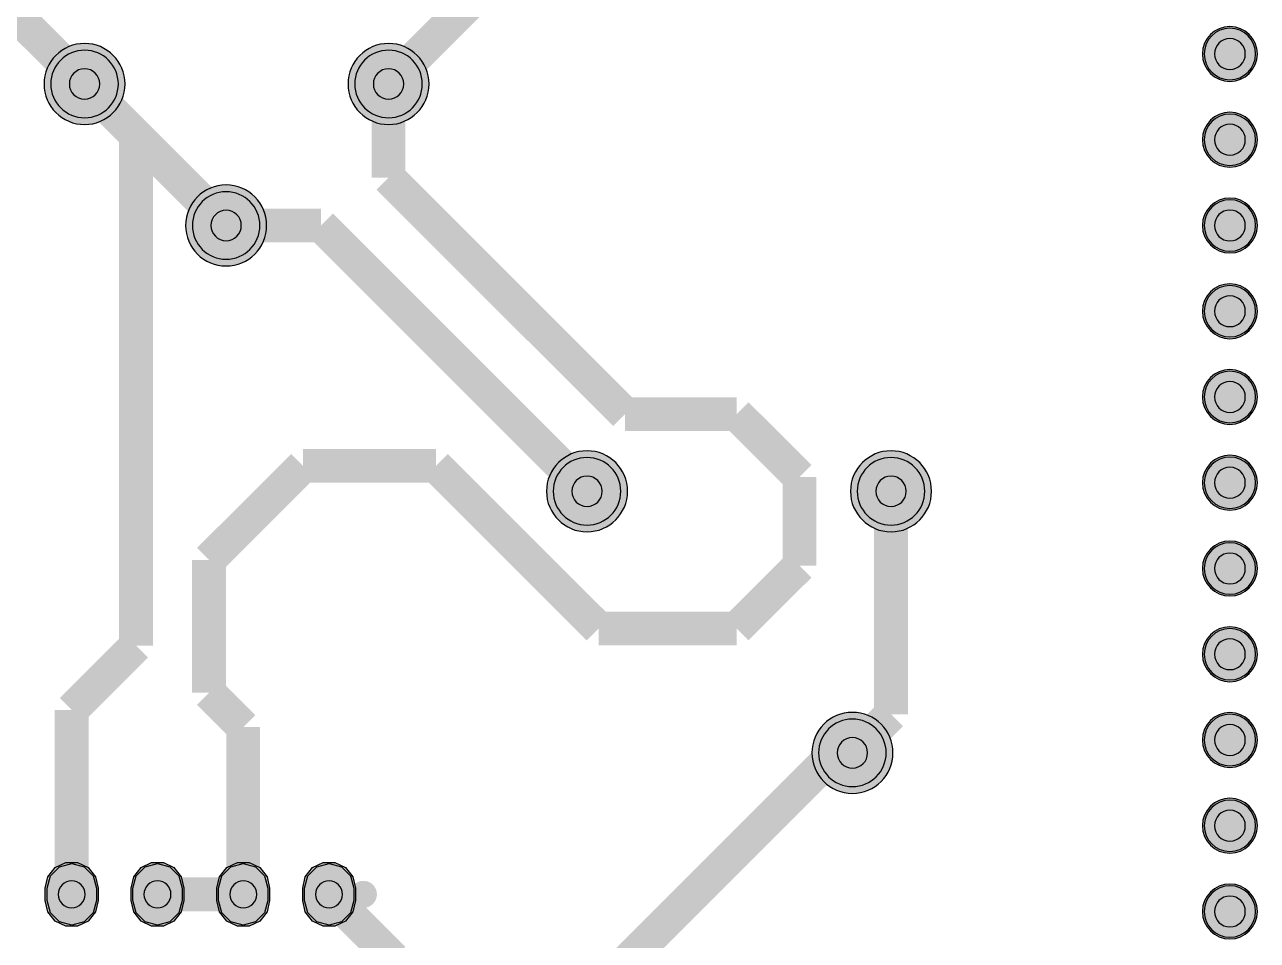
# Model space of a CAD drawing. Header units: millimetres. Extents: x -49.8 to 36.4, y -80.6 to -3.6.
# Drawn here: x -29.08 to 7.42, y -56.73 to -29.61 of the extents above; entities that cross this region are included whole.
import ezdxf

# ---------------------------------------------------------------- set-up
doc = ezdxf.new("R2010")
doc.units = ezdxf.units.MM
doc.header["$MEASUREMENT"] = 0
for name, color, linetype, true_color in [('Bottom-Layer', 7, 'Continuous', 0x0000ff), ('Bottom-Paste-Mask-Layer', 7, 'Continuous', 0x800000), ('Bottom-Solder-Mask-Layer', 7, 'Continuous', 0xaa00ff), ('Document-Layer', 7, 'Continuous', 0xffffff), ('Hole-Layer', 7, 'Continuous', 0x222222), ('Multi-Layer', 7, 'Continuous', 0xc0c0c0), ('Top-Layer', 7, 'Continuous', 0xff0000), ('Top-Paste-Mask-Layer', 7, 'Continuous', 0x808080), ('Top-Solder-Mask-Layer', 7, 'Continuous', 0x800080)]:
    doc.layers.add(name, color=color, linetype=linetype, true_color=true_color)

msp = doc.modelspace()

# ---------------------------------------------------------------- hatches: boundary and pattern name
at = {"layer": 'Bottom-Layer'}
for points in [[(5.842, -30.48, 1), (7.366, -30.48, 1)], [(-28.305, -31.369, 1), (-26.305, -31.369, 1)], [(-19.305, -31.369, 1), (-17.305, -31.369, 1)], [(5.842, -33.02, 1), (7.366, -33.02, 1)], [(-24.114, -35.56, 1), (-22.114, -35.56, 1)], [(5.842, -35.56, 1), (7.366, -35.56, 1)], [(5.842, -38.1, 1), (7.366, -38.1, 1)], [(5.842, -40.64, 1), (7.366, -40.64, 1)], [(-13.429, -43.434, 1), (-11.429, -43.434, 1)], [(-4.429, -43.434, 1), (-2.429, -43.434, 1)], [(5.842, -43.18, 1), (7.366, -43.18, 1)], [(5.842, -45.72, 1), (7.366, -45.72, 1)], [(5.842, -48.26, 1), (7.366, -48.26, 1)], [(-5.572, -51.181, 1), (-3.572, -51.181, 1)], [(5.842, -50.8, 1), (7.366, -50.8, 1)], [(5.842, -53.34, 1), (7.366, -53.34, 1)], [(-28.416, -55.19), (-28.318, -54.825), (-28.051, -54.557), (-27.686, -54.46), (-27.321, -54.557), (-27.054, -54.825), (-26.956, -55.19), (-26.956, -55.555), (-27.054, -55.92), (-27.321, -56.187), (-27.686, -56.285), (-28.051, -56.187), (-28.318, -55.92), (-28.416, -55.555)], [(-25.876, -55.19), (-25.778, -54.825), (-25.511, -54.557), (-25.146, -54.46), (-24.781, -54.557), (-24.514, -54.825), (-24.416, -55.19), (-24.416, -55.555), (-24.514, -55.92), (-24.781, -56.187), (-25.146, -56.285), (-25.511, -56.187), (-25.778, -55.92), (-25.876, -55.555)], [(-23.336, -55.19), (-23.238, -54.825), (-22.971, -54.557), (-22.606, -54.46), (-22.241, -54.557), (-21.974, -54.825), (-21.876, -55.19), (-21.876, -55.555), (-21.974, -55.92), (-22.241, -56.187), (-22.606, -56.285), (-22.971, -56.187), (-23.238, -55.92), (-23.336, -55.555)], [(-20.796, -55.19), (-20.698, -54.825), (-20.431, -54.557), (-20.066, -54.46), (-19.701, -54.557), (-19.434, -54.825), (-19.336, -55.19), (-19.336, -55.555), (-19.434, -55.92), (-19.701, -56.187), (-20.066, -56.285), (-20.431, -56.187), (-20.698, -55.92), (-20.796, -55.555)], [(5.842, -55.88, 1), (7.366, -55.88, 1)]]:
    msp.add_hatch(color=256, dxfattribs=at).paths.add_polyline_path(points)
at = {"layer": 'Bottom-Paste-Mask-Layer'}
for points in [[(5.842, -30.48, 1), (7.366, -30.48, 1)], [(-28.305, -31.369, 1), (-26.305, -31.369, 1)], [(-19.305, -31.369, 1), (-17.305, -31.369, 1)], [(5.842, -33.02, 1), (7.366, -33.02, 1)], [(-24.114, -35.56, 1), (-22.114, -35.56, 1)], [(5.842, -35.56, 1), (7.366, -35.56, 1)], [(5.842, -38.1, 1), (7.366, -38.1, 1)], [(5.842, -40.64, 1), (7.366, -40.64, 1)], [(-13.429, -43.434, 1), (-11.429, -43.434, 1)], [(-4.429, -43.434, 1), (-2.429, -43.434, 1)], [(5.842, -43.18, 1), (7.366, -43.18, 1)], [(5.842, -45.72, 1), (7.366, -45.72, 1)], [(5.842, -48.26, 1), (7.366, -48.26, 1)], [(-5.572, -51.181, 1), (-3.572, -51.181, 1)], [(5.842, -50.8, 1), (7.366, -50.8, 1)], [(5.842, -53.34, 1), (7.366, -53.34, 1)], [(-28.416, -55.19), (-28.318, -54.825), (-28.051, -54.557), (-27.686, -54.46), (-27.321, -54.557), (-27.054, -54.825), (-26.956, -55.19), (-26.956, -55.555), (-27.054, -55.92), (-27.321, -56.187), (-27.686, -56.285), (-28.051, -56.187), (-28.318, -55.92), (-28.416, -55.555)], [(-25.876, -55.19), (-25.778, -54.825), (-25.511, -54.557), (-25.146, -54.46), (-24.781, -54.557), (-24.514, -54.825), (-24.416, -55.19), (-24.416, -55.555), (-24.514, -55.92), (-24.781, -56.187), (-25.146, -56.285), (-25.511, -56.187), (-25.778, -55.92), (-25.876, -55.555)], [(-23.336, -55.19), (-23.238, -54.825), (-22.971, -54.557), (-22.606, -54.46), (-22.241, -54.557), (-21.974, -54.825), (-21.876, -55.19), (-21.876, -55.555), (-21.974, -55.92), (-22.241, -56.187), (-22.606, -56.285), (-22.971, -56.187), (-23.238, -55.92), (-23.336, -55.555)], [(-20.796, -55.19), (-20.698, -54.825), (-20.431, -54.557), (-20.066, -54.46), (-19.701, -54.557), (-19.434, -54.825), (-19.336, -55.19), (-19.336, -55.555), (-19.434, -55.92), (-19.701, -56.187), (-20.066, -56.285), (-20.431, -56.187), (-20.698, -55.92), (-20.796, -55.555)], [(5.842, -55.88, 1), (7.366, -55.88, 1)]]:
    msp.add_hatch(color=256, dxfattribs=at).paths.add_polyline_path(points)
at = {"layer": 'Bottom-Solder-Mask-Layer'}
for points in [[(5.791, -30.48, 1), (7.417, -30.48, 1)], [(-28.505, -31.369, 1), (-26.105, -31.369, 1)], [(-19.505, -31.369, 1), (-17.105, -31.369, 1)], [(5.791, -33.02, 1), (7.417, -33.02, 1)], [(-24.314, -35.56, 1), (-21.914, -35.56, 1)], [(5.791, -35.56, 1), (7.417, -35.56, 1)], [(5.791, -38.1, 1), (7.417, -38.1, 1)], [(5.791, -40.64, 1), (7.417, -40.64, 1)], [(-13.629, -43.434, 1), (-11.229, -43.434, 1)], [(-4.629, -43.434, 1), (-2.229, -43.434, 1)], [(5.791, -43.18, 1), (7.417, -43.18, 1)], [(5.791, -45.72, 1), (7.417, -45.72, 1)], [(5.791, -48.26, 1), (7.417, -48.26, 1)], [(-5.772, -51.181, 1), (-3.372, -51.181, 1)], [(5.791, -50.8, 1), (7.417, -50.8, 1)], [(5.791, -53.34, 1), (7.417, -53.34, 1)], [(-28.467, -55.19), (-28.39, -54.851), (-28.173, -54.579), (-27.86, -54.428), (-27.512, -54.428), (-27.199, -54.579), (-26.983, -54.851), (-26.905, -55.19), (-26.905, -55.555), (-26.983, -55.893), (-27.199, -56.165), (-27.512, -56.316), (-27.86, -56.316), (-28.173, -56.165), (-28.39, -55.893), (-28.467, -55.555)], [(-25.927, -55.19), (-25.85, -54.851), (-25.633, -54.579), (-25.32, -54.428), (-24.972, -54.428), (-24.659, -54.579), (-24.443, -54.851), (-24.365, -55.19), (-24.365, -55.555), (-24.443, -55.893), (-24.659, -56.165), (-24.972, -56.316), (-25.32, -56.316), (-25.633, -56.165), (-25.85, -55.893), (-25.927, -55.555)], [(-23.387, -55.19), (-23.31, -54.851), (-23.093, -54.579), (-22.78, -54.428), (-22.432, -54.428), (-22.119, -54.579), (-21.903, -54.851), (-21.825, -55.19), (-21.825, -55.555), (-21.903, -55.893), (-22.119, -56.165), (-22.432, -56.316), (-22.78, -56.316), (-23.093, -56.165), (-23.31, -55.893), (-23.387, -55.555)], [(-20.847, -55.19), (-20.77, -54.851), (-20.553, -54.579), (-20.24, -54.428), (-19.892, -54.428), (-19.579, -54.579), (-19.363, -54.851), (-19.285, -55.19), (-19.285, -55.555), (-19.363, -55.893), (-19.579, -56.165), (-19.892, -56.316), (-20.24, -56.316), (-20.553, -56.165), (-20.77, -55.893), (-20.847, -55.555)], [(5.791, -55.88, 1), (7.417, -55.88, 1)]]:
    msp.add_hatch(color=256, dxfattribs=at).paths.add_polyline_path(points)
at = {"layer": 'Hole-Layer'}
for points in [[(6.147, -30.48, 1), (7.061, -30.48, 1)], [(-27.755, -31.369, 1), (-26.855, -31.369, 1)], [(-18.755, -31.369, 1), (-17.855, -31.369, 1)], [(6.147, -33.02, 1), (7.061, -33.02, 1)], [(-23.564, -35.56, 1), (-22.664, -35.56, 1)], [(6.147, -35.56, 1), (7.061, -35.56, 1)], [(6.147, -38.1, 1), (7.061, -38.1, 1)], [(6.147, -40.64, 1), (7.061, -40.64, 1)], [(-12.879, -43.434, 1), (-11.979, -43.434, 1)], [(-3.879, -43.434, 1), (-2.979, -43.434, 1)], [(6.147, -43.18, 1), (7.061, -43.18, 1)], [(6.147, -45.72, 1), (7.061, -45.72, 1)], [(6.147, -48.26, 1), (7.061, -48.26, 1)], [(6.147, -50.8, 1), (7.061, -50.8, 1)], [(-5.022, -51.181, 1), (-4.122, -51.181, 1)], [(6.147, -53.34, 1), (7.061, -53.34, 1)], [(-28.086, -55.372, 1), (-27.286, -55.372, 1)], [(-25.546, -55.372, 1), (-24.746, -55.372, 1)], [(-23.006, -55.372, 1), (-22.206, -55.372, 1)], [(-20.466, -55.372, 1), (-19.666, -55.372, 1)], [(6.147, -55.88, 1), (7.061, -55.88, 1)]]:
    msp.add_hatch(color=256, dxfattribs=at).paths.add_polyline_path(points)
at = {"layer": 'Multi-Layer'}
for points in [[(5.842, -30.48, 1), (7.366, -30.48, 1)], [(5.842, -30.48, 1), (7.366, -30.48, 1)], [(5.842, -30.48, 1), (7.366, -30.48, 1)], [(-28.305, -31.369, 1), (-26.305, -31.369, 1)], [(-28.305, -31.369, 1), (-26.305, -31.369, 1)], [(-28.305, -31.369, 1), (-26.305, -31.369, 1)], [(-19.305, -31.369, 1), (-17.305, -31.369, 1)], [(-19.305, -31.369, 1), (-17.305, -31.369, 1)], [(-19.305, -31.369, 1), (-17.305, -31.369, 1)], [(5.842, -33.02, 1), (7.366, -33.02, 1)], [(5.842, -33.02, 1), (7.366, -33.02, 1)], [(5.842, -33.02, 1), (7.366, -33.02, 1)], [(-24.114, -35.56, 1), (-22.114, -35.56, 1)], [(-24.114, -35.56, 1), (-22.114, -35.56, 1)], [(-24.114, -35.56, 1), (-22.114, -35.56, 1)], [(5.842, -35.56, 1), (7.366, -35.56, 1)], [(5.842, -35.56, 1), (7.366, -35.56, 1)], [(5.842, -35.56, 1), (7.366, -35.56, 1)], [(5.842, -38.1, 1), (7.366, -38.1, 1)], [(5.842, -38.1, 1), (7.366, -38.1, 1)], [(5.842, -38.1, 1), (7.366, -38.1, 1)], [(5.842, -40.64, 1), (7.366, -40.64, 1)], [(5.842, -40.64, 1), (7.366, -40.64, 1)], [(5.842, -40.64, 1), (7.366, -40.64, 1)], [(-13.429, -43.434, 1), (-11.429, -43.434, 1)], [(-13.429, -43.434, 1), (-11.429, -43.434, 1)], [(-13.429, -43.434, 1), (-11.429, -43.434, 1)], [(-4.429, -43.434, 1), (-2.429, -43.434, 1)], [(-4.429, -43.434, 1), (-2.429, -43.434, 1)], [(-4.429, -43.434, 1), (-2.429, -43.434, 1)], [(5.842, -43.18, 1), (7.366, -43.18, 1)], [(5.842, -43.18, 1), (7.366, -43.18, 1)], [(5.842, -43.18, 1), (7.366, -43.18, 1)], [(5.842, -45.72, 1), (7.366, -45.72, 1)], [(5.842, -45.72, 1), (7.366, -45.72, 1)], [(5.842, -45.72, 1), (7.366, -45.72, 1)], [(5.842, -48.26, 1), (7.366, -48.26, 1)], [(5.842, -48.26, 1), (7.366, -48.26, 1)], [(5.842, -48.26, 1), (7.366, -48.26, 1)], [(-5.572, -51.181, 1), (-3.572, -51.181, 1)], [(-5.572, -51.181, 1), (-3.572, -51.181, 1)], [(-5.572, -51.181, 1), (-3.572, -51.181, 1)], [(5.842, -50.8, 1), (7.366, -50.8, 1)], [(5.842, -50.8, 1), (7.366, -50.8, 1)], [(5.842, -50.8, 1), (7.366, -50.8, 1)], [(5.842, -53.34, 1), (7.366, -53.34, 1)], [(5.842, -53.34, 1), (7.366, -53.34, 1)], [(5.842, -53.34, 1), (7.366, -53.34, 1)], [(-28.416, -55.19), (-28.318, -54.825), (-28.051, -54.557), (-27.686, -54.46), (-27.321, -54.557), (-27.054, -54.825), (-26.956, -55.19), (-26.956, -55.555), (-27.054, -55.92), (-27.321, -56.187), (-27.686, -56.285), (-28.051, -56.187), (-28.318, -55.92), (-28.416, -55.555)], [(-28.416, -55.19), (-28.318, -54.825), (-28.051, -54.557), (-27.686, -54.46), (-27.321, -54.557), (-27.054, -54.825), (-26.956, -55.19), (-26.956, -55.555), (-27.054, -55.92), (-27.321, -56.187), (-27.686, -56.285), (-28.051, -56.187), (-28.318, -55.92), (-28.416, -55.555)], [(-28.416, -55.19), (-28.318, -54.825), (-28.051, -54.557), (-27.686, -54.46), (-27.321, -54.557), (-27.054, -54.825), (-26.956, -55.19), (-26.956, -55.555), (-27.054, -55.92), (-27.321, -56.187), (-27.686, -56.285), (-28.051, -56.187), (-28.318, -55.92), (-28.416, -55.555)], [(-25.876, -55.19), (-25.778, -54.825), (-25.511, -54.557), (-25.146, -54.46), (-24.781, -54.557), (-24.514, -54.825), (-24.416, -55.19), (-24.416, -55.555), (-24.514, -55.92), (-24.781, -56.187), (-25.146, -56.285), (-25.511, -56.187), (-25.778, -55.92), (-25.876, -55.555)], [(-25.876, -55.19), (-25.778, -54.825), (-25.511, -54.557), (-25.146, -54.46), (-24.781, -54.557), (-24.514, -54.825), (-24.416, -55.19), (-24.416, -55.555), (-24.514, -55.92), (-24.781, -56.187), (-25.146, -56.285), (-25.511, -56.187), (-25.778, -55.92), (-25.876, -55.555)], [(-25.876, -55.19), (-25.778, -54.825), (-25.511, -54.557), (-25.146, -54.46), (-24.781, -54.557), (-24.514, -54.825), (-24.416, -55.19), (-24.416, -55.555), (-24.514, -55.92), (-24.781, -56.187), (-25.146, -56.285), (-25.511, -56.187), (-25.778, -55.92), (-25.876, -55.555)], [(-23.336, -55.19), (-23.238, -54.825), (-22.971, -54.557), (-22.606, -54.46), (-22.241, -54.557), (-21.974, -54.825), (-21.876, -55.19), (-21.876, -55.555), (-21.974, -55.92), (-22.241, -56.187), (-22.606, -56.285), (-22.971, -56.187), (-23.238, -55.92), (-23.336, -55.555)], [(-23.336, -55.19), (-23.238, -54.825), (-22.971, -54.557), (-22.606, -54.46), (-22.241, -54.557), (-21.974, -54.825), (-21.876, -55.19), (-21.876, -55.555), (-21.974, -55.92), (-22.241, -56.187), (-22.606, -56.285), (-22.971, -56.187), (-23.238, -55.92), (-23.336, -55.555)], [(-23.336, -55.19), (-23.238, -54.825), (-22.971, -54.557), (-22.606, -54.46), (-22.241, -54.557), (-21.974, -54.825), (-21.876, -55.19), (-21.876, -55.555), (-21.974, -55.92), (-22.241, -56.187), (-22.606, -56.285), (-22.971, -56.187), (-23.238, -55.92), (-23.336, -55.555)], [(-20.796, -55.19), (-20.698, -54.825), (-20.431, -54.557), (-20.066, -54.46), (-19.701, -54.557), (-19.434, -54.825), (-19.336, -55.19), (-19.336, -55.555), (-19.434, -55.92), (-19.701, -56.187), (-20.066, -56.285), (-20.431, -56.187), (-20.698, -55.92), (-20.796, -55.555)], [(-20.796, -55.19), (-20.698, -54.825), (-20.431, -54.557), (-20.066, -54.46), (-19.701, -54.557), (-19.434, -54.825), (-19.336, -55.19), (-19.336, -55.555), (-19.434, -55.92), (-19.701, -56.187), (-20.066, -56.285), (-20.431, -56.187), (-20.698, -55.92), (-20.796, -55.555)], [(-20.796, -55.19), (-20.698, -54.825), (-20.431, -54.557), (-20.066, -54.46), (-19.701, -54.557), (-19.434, -54.825), (-19.336, -55.19), (-19.336, -55.555), (-19.434, -55.92), (-19.701, -56.187), (-20.066, -56.285), (-20.431, -56.187), (-20.698, -55.92), (-20.796, -55.555)], [(5.842, -55.88, 1), (7.366, -55.88, 1)], [(5.842, -55.88, 1), (7.366, -55.88, 1)], [(5.842, -55.88, 1), (7.366, -55.88, 1)]]:
    msp.add_hatch(color=256, dxfattribs=at).paths.add_polyline_path(points)
at = {"layer": 'Top-Layer'}
for points in [[(5.842, -30.48, 1), (7.366, -30.48, 1)], [(-28.305, -31.369, 1), (-26.305, -31.369, 1)], [(-19.305, -31.369, 1), (-17.305, -31.369, 1)], [(5.842, -33.02, 1), (7.366, -33.02, 1)], [(-24.114, -35.56, 1), (-22.114, -35.56, 1)], [(5.842, -35.56, 1), (7.366, -35.56, 1)], [(5.842, -38.1, 1), (7.366, -38.1, 1)], [(5.842, -40.64, 1), (7.366, -40.64, 1)], [(-13.429, -43.434, 1), (-11.429, -43.434, 1)], [(-4.429, -43.434, 1), (-2.429, -43.434, 1)], [(5.842, -43.18, 1), (7.366, -43.18, 1)], [(5.842, -45.72, 1), (7.366, -45.72, 1)], [(5.842, -48.26, 1), (7.366, -48.26, 1)], [(-5.572, -51.181, 1), (-3.572, -51.181, 1)], [(5.842, -50.8, 1), (7.366, -50.8, 1)], [(5.842, -53.34, 1), (7.366, -53.34, 1)], [(-28.416, -55.19), (-28.318, -54.825), (-28.051, -54.557), (-27.686, -54.46), (-27.321, -54.557), (-27.054, -54.825), (-26.956, -55.19), (-26.956, -55.555), (-27.054, -55.92), (-27.321, -56.187), (-27.686, -56.285), (-28.051, -56.187), (-28.318, -55.92), (-28.416, -55.555)], [(-25.876, -55.19), (-25.778, -54.825), (-25.511, -54.557), (-25.146, -54.46), (-24.781, -54.557), (-24.514, -54.825), (-24.416, -55.19), (-24.416, -55.555), (-24.514, -55.92), (-24.781, -56.187), (-25.146, -56.285), (-25.511, -56.187), (-25.778, -55.92), (-25.876, -55.555)], [(-23.336, -55.19), (-23.238, -54.825), (-22.971, -54.557), (-22.606, -54.46), (-22.241, -54.557), (-21.974, -54.825), (-21.876, -55.19), (-21.876, -55.555), (-21.974, -55.92), (-22.241, -56.187), (-22.606, -56.285), (-22.971, -56.187), (-23.238, -55.92), (-23.336, -55.555)], [(-20.796, -55.19), (-20.698, -54.825), (-20.431, -54.557), (-20.066, -54.46), (-19.701, -54.557), (-19.434, -54.825), (-19.336, -55.19), (-19.336, -55.555), (-19.434, -55.92), (-19.701, -56.187), (-20.066, -56.285), (-20.431, -56.187), (-20.698, -55.92), (-20.796, -55.555)], [(5.842, -55.88, 1), (7.366, -55.88, 1)]]:
    msp.add_hatch(color=256, dxfattribs=at).paths.add_polyline_path(points)
at = {"layer": 'Top-Paste-Mask-Layer'}
for points in [[(5.842, -30.48, 1), (7.366, -30.48, 1)], [(-28.305, -31.369, 1), (-26.305, -31.369, 1)], [(-19.305, -31.369, 1), (-17.305, -31.369, 1)], [(5.842, -33.02, 1), (7.366, -33.02, 1)], [(-24.114, -35.56, 1), (-22.114, -35.56, 1)], [(5.842, -35.56, 1), (7.366, -35.56, 1)], [(5.842, -38.1, 1), (7.366, -38.1, 1)], [(5.842, -40.64, 1), (7.366, -40.64, 1)], [(-13.429, -43.434, 1), (-11.429, -43.434, 1)], [(-4.429, -43.434, 1), (-2.429, -43.434, 1)], [(5.842, -43.18, 1), (7.366, -43.18, 1)], [(5.842, -45.72, 1), (7.366, -45.72, 1)], [(5.842, -48.26, 1), (7.366, -48.26, 1)], [(-5.572, -51.181, 1), (-3.572, -51.181, 1)], [(5.842, -50.8, 1), (7.366, -50.8, 1)], [(5.842, -53.34, 1), (7.366, -53.34, 1)], [(-28.416, -55.19), (-28.318, -54.825), (-28.051, -54.557), (-27.686, -54.46), (-27.321, -54.557), (-27.054, -54.825), (-26.956, -55.19), (-26.956, -55.555), (-27.054, -55.92), (-27.321, -56.187), (-27.686, -56.285), (-28.051, -56.187), (-28.318, -55.92), (-28.416, -55.555)], [(-25.876, -55.19), (-25.778, -54.825), (-25.511, -54.557), (-25.146, -54.46), (-24.781, -54.557), (-24.514, -54.825), (-24.416, -55.19), (-24.416, -55.555), (-24.514, -55.92), (-24.781, -56.187), (-25.146, -56.285), (-25.511, -56.187), (-25.778, -55.92), (-25.876, -55.555)], [(-23.336, -55.19), (-23.238, -54.825), (-22.971, -54.557), (-22.606, -54.46), (-22.241, -54.557), (-21.974, -54.825), (-21.876, -55.19), (-21.876, -55.555), (-21.974, -55.92), (-22.241, -56.187), (-22.606, -56.285), (-22.971, -56.187), (-23.238, -55.92), (-23.336, -55.555)], [(-20.796, -55.19), (-20.698, -54.825), (-20.431, -54.557), (-20.066, -54.46), (-19.701, -54.557), (-19.434, -54.825), (-19.336, -55.19), (-19.336, -55.555), (-19.434, -55.92), (-19.701, -56.187), (-20.066, -56.285), (-20.431, -56.187), (-20.698, -55.92), (-20.796, -55.555)], [(5.842, -55.88, 1), (7.366, -55.88, 1)]]:
    msp.add_hatch(color=256, dxfattribs=at).paths.add_polyline_path(points)
at = {"layer": 'Top-Solder-Mask-Layer'}
for points in [[(5.791, -30.48, 1), (7.417, -30.48, 1)], [(-28.505, -31.369, 1), (-26.105, -31.369, 1)], [(-19.505, -31.369, 1), (-17.105, -31.369, 1)], [(5.791, -33.02, 1), (7.417, -33.02, 1)], [(-24.314, -35.56, 1), (-21.914, -35.56, 1)], [(5.791, -35.56, 1), (7.417, -35.56, 1)], [(5.791, -38.1, 1), (7.417, -38.1, 1)], [(5.791, -40.64, 1), (7.417, -40.64, 1)], [(-13.629, -43.434, 1), (-11.229, -43.434, 1)], [(-4.629, -43.434, 1), (-2.229, -43.434, 1)], [(5.791, -43.18, 1), (7.417, -43.18, 1)], [(5.791, -45.72, 1), (7.417, -45.72, 1)], [(5.791, -48.26, 1), (7.417, -48.26, 1)], [(-5.772, -51.181, 1), (-3.372, -51.181, 1)], [(5.791, -50.8, 1), (7.417, -50.8, 1)], [(5.791, -53.34, 1), (7.417, -53.34, 1)], [(-28.467, -55.19), (-28.39, -54.851), (-28.173, -54.579), (-27.86, -54.428), (-27.512, -54.428), (-27.199, -54.579), (-26.983, -54.851), (-26.905, -55.19), (-26.905, -55.555), (-26.983, -55.893), (-27.199, -56.165), (-27.512, -56.316), (-27.86, -56.316), (-28.173, -56.165), (-28.39, -55.893), (-28.467, -55.555)], [(-25.927, -55.19), (-25.85, -54.851), (-25.633, -54.579), (-25.32, -54.428), (-24.972, -54.428), (-24.659, -54.579), (-24.443, -54.851), (-24.365, -55.19), (-24.365, -55.555), (-24.443, -55.893), (-24.659, -56.165), (-24.972, -56.316), (-25.32, -56.316), (-25.633, -56.165), (-25.85, -55.893), (-25.927, -55.555)], [(-23.387, -55.19), (-23.31, -54.851), (-23.093, -54.579), (-22.78, -54.428), (-22.432, -54.428), (-22.119, -54.579), (-21.903, -54.851), (-21.825, -55.19), (-21.825, -55.555), (-21.903, -55.893), (-22.119, -56.165), (-22.432, -56.316), (-22.78, -56.316), (-23.093, -56.165), (-23.31, -55.893), (-23.387, -55.555)], [(-20.847, -55.19), (-20.77, -54.851), (-20.553, -54.579), (-20.24, -54.428), (-19.892, -54.428), (-19.579, -54.579), (-19.363, -54.851), (-19.285, -55.19), (-19.285, -55.555), (-19.363, -55.893), (-19.579, -56.165), (-19.892, -56.316), (-20.24, -56.316), (-20.553, -56.165), (-20.77, -55.893), (-20.847, -55.555)], [(5.791, -55.88, 1), (7.417, -55.88, 1)]]:
    msp.add_hatch(color=256, dxfattribs=at).paths.add_polyline_path(points)

# ---------------------------------------------------------------- linework, layer by layer
at = {"layer": 'Bottom-Layer', "const_width": 1}
for points in [[(-13.97, -27.034), (-18.305, -31.369)], [(-27.305, -31.369), (-30.694, -27.98)], [(-27.305, -31.369), (-25.781, -32.893)], [(-18.305, -34.146), (-18.305, -31.369)], [(-25.781, -32.893), (-25.781, -48.006)], [(-25.781, -32.893), (-23.114, -35.56)], [(-11.303, -41.148), (-18.305, -34.146)], [(-23.114, -35.56), (-20.303, -35.56)], [(-20.303, -35.56), (-12.429, -43.434)], [(-8.001, -41.148), (-11.303, -41.148)], [(-6.141, -43.008), (-8.001, -41.148)], [(-23.622, -45.466), (-20.838, -42.682)], [(-20.838, -42.682), (-16.901, -42.682)], [(-16.901, -42.682), (-12.085, -47.498)], [(-6.141, -45.638), (-6.141, -43.008)], [(-3.429, -50.038), (-3.429, -43.434)], [(-23.622, -49.403), (-23.622, -45.466)], [(-8.001, -47.498), (-6.141, -45.638)], [(-12.085, -47.498), (-8.001, -47.498)], [(-25.781, -48.006), (-27.686, -49.911)], [(-22.606, -50.419), (-23.622, -49.403)], [(-27.686, -49.911), (-27.686, -55.372)], [(-4.572, -51.181), (-3.429, -50.038)], [(-22.606, -55.372), (-22.606, -50.419)], [(-14.852, -60.953), (-5.08, -51.181)], [(-5.08, -51.181), (-4.953, -51.181)], [(-25.146, -55.372), (-22.712, -55.372)], [(-22.712, -55.372), (-22.659, -55.319)], [(-18.161, -57.277), (-20.066, -55.372)]]:
    msp.add_lwpolyline(points, dxfattribs=at)
at = {"layer": 'Bottom-Layer'}
for points in [[(5.842, -30.48, 1), (7.366, -30.48, 1)], [(5.842, -33.02, 1), (7.366, -33.02, 1)], [(5.842, -35.56, 1), (7.366, -35.56, 1)], [(5.842, -38.1, 1), (7.366, -38.1, 1)], [(5.842, -40.64, 1), (7.366, -40.64, 1)], [(-4.429, -43.434, 1), (-2.429, -43.434, 1)], [(5.842, -43.18, 1), (7.366, -43.18, 1)], [(5.842, -45.72, 1), (7.366, -45.72, 1)], [(5.842, -48.26, 1), (7.366, -48.26, 1)], [(-5.572, -51.181, 1), (-3.572, -51.181, 1)], [(5.842, -50.8, 1), (7.366, -50.8, 1)], [(5.842, -53.34, 1), (7.366, -53.34, 1)], [(5.842, -55.88, 1), (7.366, -55.88, 1)]]:
    msp.add_lwpolyline(points, format="xyb", close=True, dxfattribs=at)
for points in [[(-28.305, -31.369, 1), (-26.305, -31.369), (-26.305, -31.369, 1), (-28.305, -31.369)], [(-19.305, -31.369, 1), (-17.305, -31.369), (-17.305, -31.369, 1), (-19.305, -31.369)], [(-24.114, -35.56, 1), (-22.114, -35.56), (-22.114, -35.56, 1), (-24.114, -35.56)], [(-13.429, -43.434, 1), (-11.429, -43.434), (-11.429, -43.434, 1), (-13.429, -43.434)]]:
    msp.add_lwpolyline(points, format="xyb", dxfattribs=at)
for points in [[(-28.416, -55.19), (-28.318, -54.825), (-28.051, -54.557), (-27.686, -54.46), (-27.321, -54.557), (-27.054, -54.825), (-26.956, -55.19), (-26.956, -55.555), (-27.054, -55.92), (-27.321, -56.187), (-27.686, -56.285), (-28.051, -56.187), (-28.318, -55.92), (-28.416, -55.555)], [(-25.876, -55.19), (-25.778, -54.825), (-25.511, -54.557), (-25.146, -54.46), (-24.781, -54.557), (-24.514, -54.825), (-24.416, -55.19), (-24.416, -55.555), (-24.514, -55.92), (-24.781, -56.187), (-25.146, -56.285), (-25.511, -56.187), (-25.778, -55.92), (-25.876, -55.555)], [(-23.336, -55.19), (-23.238, -54.825), (-22.971, -54.557), (-22.606, -54.46), (-22.241, -54.557), (-21.974, -54.825), (-21.876, -55.19), (-21.876, -55.555), (-21.974, -55.92), (-22.241, -56.187), (-22.606, -56.285), (-22.971, -56.187), (-23.238, -55.92), (-23.336, -55.555)], [(-20.796, -55.19), (-20.698, -54.825), (-20.431, -54.557), (-20.066, -54.46), (-19.701, -54.557), (-19.434, -54.825), (-19.336, -55.19), (-19.336, -55.555), (-19.434, -55.92), (-19.701, -56.187), (-20.066, -56.285), (-20.431, -56.187), (-20.698, -55.92), (-20.796, -55.555)]]:
    msp.add_lwpolyline(points, close=True, dxfattribs=at)
at = {"layer": 'Bottom-Paste-Mask-Layer'}
for points in [[(5.842, -30.48, 1), (7.366, -30.48, 1)], [(5.842, -33.02, 1), (7.366, -33.02, 1)], [(5.842, -35.56, 1), (7.366, -35.56, 1)], [(5.842, -38.1, 1), (7.366, -38.1, 1)], [(5.842, -40.64, 1), (7.366, -40.64, 1)], [(-4.429, -43.434, 1), (-2.429, -43.434, 1)], [(5.842, -43.18, 1), (7.366, -43.18, 1)], [(5.842, -45.72, 1), (7.366, -45.72, 1)], [(5.842, -48.26, 1), (7.366, -48.26, 1)], [(-5.572, -51.181, 1), (-3.572, -51.181, 1)], [(5.842, -50.8, 1), (7.366, -50.8, 1)], [(5.842, -53.34, 1), (7.366, -53.34, 1)], [(5.842, -55.88, 1), (7.366, -55.88, 1)]]:
    msp.add_lwpolyline(points, format="xyb", close=True, dxfattribs=at)
for points in [[(-28.305, -31.369, 1), (-26.305, -31.369), (-26.305, -31.369, 1), (-28.305, -31.369)], [(-19.305, -31.369, 1), (-17.305, -31.369), (-17.305, -31.369, 1), (-19.305, -31.369)], [(-24.114, -35.56, 1), (-22.114, -35.56), (-22.114, -35.56, 1), (-24.114, -35.56)], [(-13.429, -43.434, 1), (-11.429, -43.434), (-11.429, -43.434, 1), (-13.429, -43.434)]]:
    msp.add_lwpolyline(points, format="xyb", dxfattribs=at)
for points in [[(-28.416, -55.19), (-28.318, -54.825), (-28.051, -54.557), (-27.686, -54.46), (-27.321, -54.557), (-27.054, -54.825), (-26.956, -55.19), (-26.956, -55.555), (-27.054, -55.92), (-27.321, -56.187), (-27.686, -56.285), (-28.051, -56.187), (-28.318, -55.92), (-28.416, -55.555)], [(-25.876, -55.19), (-25.778, -54.825), (-25.511, -54.557), (-25.146, -54.46), (-24.781, -54.557), (-24.514, -54.825), (-24.416, -55.19), (-24.416, -55.555), (-24.514, -55.92), (-24.781, -56.187), (-25.146, -56.285), (-25.511, -56.187), (-25.778, -55.92), (-25.876, -55.555)], [(-23.336, -55.19), (-23.238, -54.825), (-22.971, -54.557), (-22.606, -54.46), (-22.241, -54.557), (-21.974, -54.825), (-21.876, -55.19), (-21.876, -55.555), (-21.974, -55.92), (-22.241, -56.187), (-22.606, -56.285), (-22.971, -56.187), (-23.238, -55.92), (-23.336, -55.555)], [(-20.796, -55.19), (-20.698, -54.825), (-20.431, -54.557), (-20.066, -54.46), (-19.701, -54.557), (-19.434, -54.825), (-19.336, -55.19), (-19.336, -55.555), (-19.434, -55.92), (-19.701, -56.187), (-20.066, -56.285), (-20.431, -56.187), (-20.698, -55.92), (-20.796, -55.555)]]:
    msp.add_lwpolyline(points, close=True, dxfattribs=at)
at = {"layer": 'Bottom-Solder-Mask-Layer'}
for points in [[(5.791, -30.48, 1), (7.417, -30.48), (7.417, -30.48, 1), (5.791, -30.48)], [(5.791, -33.02, 1), (7.417, -33.02), (7.417, -33.02, 1), (5.791, -33.02)], [(5.791, -35.56, 1), (7.417, -35.56), (7.417, -35.56, 1), (5.791, -35.56)], [(5.791, -38.1, 1), (7.417, -38.1), (7.417, -38.1, 1), (5.791, -38.1)], [(5.791, -40.64, 1), (7.417, -40.64), (7.417, -40.64, 1), (5.791, -40.64)], [(-4.629, -43.434, 1), (-2.229, -43.434), (-2.229, -43.434, 1), (-4.629, -43.434)], [(5.791, -43.18, 1), (7.417, -43.18), (7.417, -43.18, 1), (5.791, -43.18)], [(5.791, -45.72, 1), (7.417, -45.72), (7.417, -45.72, 1), (5.791, -45.72)], [(5.791, -48.26, 1), (7.417, -48.26), (7.417, -48.26, 1), (5.791, -48.26)], [(-5.772, -51.181, 1), (-3.372, -51.181), (-3.372, -51.181, 1), (-5.772, -51.181)], [(5.791, -50.8, 1), (7.417, -50.8), (7.417, -50.8, 1), (5.791, -50.8)], [(5.791, -53.34, 1), (7.417, -53.34), (7.417, -53.34, 1), (5.791, -53.34)], [(5.791, -55.88, 1), (7.417, -55.88), (7.417, -55.88, 1), (5.791, -55.88)]]:
    msp.add_lwpolyline(points, format="xyb", dxfattribs=at)
for points in [[(-28.505, -31.369, 1), (-26.105, -31.369, 1)], [(-19.505, -31.369, 1), (-17.105, -31.369, 1)], [(-24.314, -35.56, 1), (-21.914, -35.56, 1)], [(-13.629, -43.434, 1), (-11.229, -43.434, 1)]]:
    msp.add_lwpolyline(points, format="xyb", close=True, dxfattribs=at)
for points in [[(-28.467, -55.19), (-28.39, -54.851), (-28.173, -54.579), (-27.86, -54.428), (-27.512, -54.428), (-27.199, -54.579), (-26.983, -54.851), (-26.905, -55.19), (-26.905, -55.555), (-26.983, -55.893), (-27.199, -56.165), (-27.512, -56.316), (-27.86, -56.316), (-28.173, -56.165), (-28.39, -55.893), (-28.467, -55.555)], [(-25.927, -55.19), (-25.85, -54.851), (-25.633, -54.579), (-25.32, -54.428), (-24.972, -54.428), (-24.659, -54.579), (-24.443, -54.851), (-24.365, -55.19), (-24.365, -55.555), (-24.443, -55.893), (-24.659, -56.165), (-24.972, -56.316), (-25.32, -56.316), (-25.633, -56.165), (-25.85, -55.893), (-25.927, -55.555)], [(-23.387, -55.19), (-23.31, -54.851), (-23.093, -54.579), (-22.78, -54.428), (-22.432, -54.428), (-22.119, -54.579), (-21.903, -54.851), (-21.825, -55.19), (-21.825, -55.555), (-21.903, -55.893), (-22.119, -56.165), (-22.432, -56.316), (-22.78, -56.316), (-23.093, -56.165), (-23.31, -55.893), (-23.387, -55.555)], [(-20.847, -55.19), (-20.77, -54.851), (-20.553, -54.579), (-20.24, -54.428), (-19.892, -54.428), (-19.579, -54.579), (-19.363, -54.851), (-19.285, -55.19), (-19.285, -55.555), (-19.363, -55.893), (-19.579, -56.165), (-19.892, -56.316), (-20.24, -56.316), (-20.553, -56.165), (-20.77, -55.893), (-20.847, -55.555)]]:
    msp.add_lwpolyline(points, close=True, dxfattribs=at)
at = {"layer": 'Document-Layer', "const_width": 0.4}
msp.add_lwpolyline([(-19.25, -55.372, 1), (-18.85, -55.372, 1)], format="xyb", close=True, dxfattribs=at)
msp.add_lwpolyline([(-19.25, -55.372, 1), (-18.85, -55.372, 1)], format="xyb", close=True, dxfattribs=at)
at = {"layer": 'Hole-Layer'}
for points in [[(6.147, -30.48, 1), (7.061, -30.48, 1)], [(6.147, -33.02, 1), (7.061, -33.02, 1)], [(6.147, -35.56, 1), (7.061, -35.56, 1)], [(6.147, -38.1, 1), (7.061, -38.1, 1)], [(6.147, -40.64, 1), (7.061, -40.64, 1)], [(-12.879, -43.434, 1), (-11.979, -43.434, 1)], [(6.147, -43.18, 1), (7.061, -43.18, 1)], [(6.147, -45.72, 1), (7.061, -45.72, 1)], [(6.147, -48.26, 1), (7.061, -48.26, 1)], [(6.147, -50.8, 1), (7.061, -50.8, 1)], [(6.147, -53.34, 1), (7.061, -53.34, 1)], [(6.147, -55.88, 1), (7.061, -55.88, 1)]]:
    msp.add_lwpolyline(points, format="xyb", close=True, dxfattribs=at)
for points in [[(-27.755, -31.369, 1), (-26.855, -31.369), (-26.855, -31.369, 1), (-27.755, -31.369)], [(-18.755, -31.369, 1), (-17.855, -31.369), (-17.855, -31.369, 1), (-18.755, -31.369)], [(-23.564, -35.56, 1), (-22.664, -35.56), (-22.664, -35.56, 1), (-23.564, -35.56)], [(-3.879, -43.434, 1), (-2.979, -43.434), (-2.979, -43.434, 1), (-3.879, -43.434)], [(-5.022, -51.181, 1), (-4.122, -51.181), (-4.122, -51.181, 1), (-5.022, -51.181)], [(-28.086, -55.372, 1), (-27.286, -55.372), (-27.286, -55.372, 1), (-28.086, -55.372)], [(-25.546, -55.372, 1), (-24.746, -55.372), (-24.746, -55.372, 1), (-25.546, -55.372)], [(-23.006, -55.372, 1), (-22.206, -55.372), (-22.206, -55.372, 1), (-23.006, -55.372)], [(-20.466, -55.372, 1), (-19.666, -55.372), (-19.666, -55.372, 1), (-20.466, -55.372)]]:
    msp.add_lwpolyline(points, format="xyb", dxfattribs=at)
at = {"layer": 'Multi-Layer'}
for points in [[(5.842, -30.48, 1), (7.366, -30.48, 1)], [(5.842, -30.48, 1), (7.366, -30.48, 1)], [(5.842, -30.48, 1), (7.366, -30.48, 1)], [(5.842, -33.02, 1), (7.366, -33.02, 1)], [(5.842, -33.02, 1), (7.366, -33.02, 1)], [(5.842, -33.02, 1), (7.366, -33.02, 1)], [(5.842, -35.56, 1), (7.366, -35.56, 1)], [(5.842, -35.56, 1), (7.366, -35.56, 1)], [(5.842, -35.56, 1), (7.366, -35.56, 1)], [(5.842, -38.1, 1), (7.366, -38.1, 1)], [(5.842, -38.1, 1), (7.366, -38.1, 1)], [(5.842, -38.1, 1), (7.366, -38.1, 1)], [(5.842, -40.64, 1), (7.366, -40.64, 1)], [(5.842, -40.64, 1), (7.366, -40.64, 1)], [(5.842, -40.64, 1), (7.366, -40.64, 1)], [(-4.429, -43.434, 1), (-2.429, -43.434, 1)], [(-4.429, -43.434, 1), (-2.429, -43.434, 1)], [(-4.429, -43.434, 1), (-2.429, -43.434, 1)], [(5.842, -43.18, 1), (7.366, -43.18, 1)], [(5.842, -43.18, 1), (7.366, -43.18, 1)], [(5.842, -43.18, 1), (7.366, -43.18, 1)], [(5.842, -45.72, 1), (7.366, -45.72, 1)], [(5.842, -45.72, 1), (7.366, -45.72, 1)], [(5.842, -45.72, 1), (7.366, -45.72, 1)], [(5.842, -48.26, 1), (7.366, -48.26, 1)], [(5.842, -48.26, 1), (7.366, -48.26, 1)], [(5.842, -48.26, 1), (7.366, -48.26, 1)], [(-5.572, -51.181, 1), (-3.572, -51.181, 1)], [(-5.572, -51.181, 1), (-3.572, -51.181, 1)], [(-5.572, -51.181, 1), (-3.572, -51.181, 1)], [(5.842, -50.8, 1), (7.366, -50.8, 1)], [(5.842, -50.8, 1), (7.366, -50.8, 1)], [(5.842, -50.8, 1), (7.366, -50.8, 1)], [(5.842, -53.34, 1), (7.366, -53.34, 1)], [(5.842, -53.34, 1), (7.366, -53.34, 1)], [(5.842, -53.34, 1), (7.366, -53.34, 1)], [(5.842, -55.88, 1), (7.366, -55.88, 1)], [(5.842, -55.88, 1), (7.366, -55.88, 1)], [(5.842, -55.88, 1), (7.366, -55.88, 1)]]:
    msp.add_lwpolyline(points, format="xyb", close=True, dxfattribs=at)
for points in [[(-28.305, -31.369, 1), (-26.305, -31.369), (-26.305, -31.369, 1), (-28.305, -31.369)], [(-28.305, -31.369, 1), (-26.305, -31.369), (-26.305, -31.369, 1), (-28.305, -31.369)], [(-28.305, -31.369, 1), (-26.305, -31.369), (-26.305, -31.369, 1), (-28.305, -31.369)], [(-19.305, -31.369, 1), (-17.305, -31.369), (-17.305, -31.369, 1), (-19.305, -31.369)], [(-19.305, -31.369, 1), (-17.305, -31.369), (-17.305, -31.369, 1), (-19.305, -31.369)], [(-19.305, -31.369, 1), (-17.305, -31.369), (-17.305, -31.369, 1), (-19.305, -31.369)], [(-24.114, -35.56, 1), (-22.114, -35.56), (-22.114, -35.56, 1), (-24.114, -35.56)], [(-24.114, -35.56, 1), (-22.114, -35.56), (-22.114, -35.56, 1), (-24.114, -35.56)], [(-24.114, -35.56, 1), (-22.114, -35.56), (-22.114, -35.56, 1), (-24.114, -35.56)], [(-13.429, -43.434, 1), (-11.429, -43.434), (-11.429, -43.434, 1), (-13.429, -43.434)], [(-13.429, -43.434, 1), (-11.429, -43.434), (-11.429, -43.434, 1), (-13.429, -43.434)], [(-13.429, -43.434, 1), (-11.429, -43.434), (-11.429, -43.434, 1), (-13.429, -43.434)]]:
    msp.add_lwpolyline(points, format="xyb", dxfattribs=at)
for points in [[(-28.416, -55.19), (-28.318, -54.825), (-28.051, -54.557), (-27.686, -54.46), (-27.321, -54.557), (-27.054, -54.825), (-26.956, -55.19), (-26.956, -55.555), (-27.054, -55.92), (-27.321, -56.187), (-27.686, -56.285), (-28.051, -56.187), (-28.318, -55.92), (-28.416, -55.555)], [(-28.416, -55.19), (-28.318, -54.825), (-28.051, -54.557), (-27.686, -54.46), (-27.321, -54.557), (-27.054, -54.825), (-26.956, -55.19), (-26.956, -55.555), (-27.054, -55.92), (-27.321, -56.187), (-27.686, -56.285), (-28.051, -56.187), (-28.318, -55.92), (-28.416, -55.555)], [(-28.416, -55.19), (-28.318, -54.825), (-28.051, -54.557), (-27.686, -54.46), (-27.321, -54.557), (-27.054, -54.825), (-26.956, -55.19), (-26.956, -55.555), (-27.054, -55.92), (-27.321, -56.187), (-27.686, -56.285), (-28.051, -56.187), (-28.318, -55.92), (-28.416, -55.555)], [(-25.876, -55.19), (-25.778, -54.825), (-25.511, -54.557), (-25.146, -54.46), (-24.781, -54.557), (-24.514, -54.825), (-24.416, -55.19), (-24.416, -55.555), (-24.514, -55.92), (-24.781, -56.187), (-25.146, -56.285), (-25.511, -56.187), (-25.778, -55.92), (-25.876, -55.555)], [(-25.876, -55.19), (-25.778, -54.825), (-25.511, -54.557), (-25.146, -54.46), (-24.781, -54.557), (-24.514, -54.825), (-24.416, -55.19), (-24.416, -55.555), (-24.514, -55.92), (-24.781, -56.187), (-25.146, -56.285), (-25.511, -56.187), (-25.778, -55.92), (-25.876, -55.555)], [(-25.876, -55.19), (-25.778, -54.825), (-25.511, -54.557), (-25.146, -54.46), (-24.781, -54.557), (-24.514, -54.825), (-24.416, -55.19), (-24.416, -55.555), (-24.514, -55.92), (-24.781, -56.187), (-25.146, -56.285), (-25.511, -56.187), (-25.778, -55.92), (-25.876, -55.555)], [(-23.336, -55.19), (-23.238, -54.825), (-22.971, -54.557), (-22.606, -54.46), (-22.241, -54.557), (-21.974, -54.825), (-21.876, -55.19), (-21.876, -55.555), (-21.974, -55.92), (-22.241, -56.187), (-22.606, -56.285), (-22.971, -56.187), (-23.238, -55.92), (-23.336, -55.555)], [(-23.336, -55.19), (-23.238, -54.825), (-22.971, -54.557), (-22.606, -54.46), (-22.241, -54.557), (-21.974, -54.825), (-21.876, -55.19), (-21.876, -55.555), (-21.974, -55.92), (-22.241, -56.187), (-22.606, -56.285), (-22.971, -56.187), (-23.238, -55.92), (-23.336, -55.555)], [(-23.336, -55.19), (-23.238, -54.825), (-22.971, -54.557), (-22.606, -54.46), (-22.241, -54.557), (-21.974, -54.825), (-21.876, -55.19), (-21.876, -55.555), (-21.974, -55.92), (-22.241, -56.187), (-22.606, -56.285), (-22.971, -56.187), (-23.238, -55.92), (-23.336, -55.555)], [(-20.796, -55.19), (-20.698, -54.825), (-20.431, -54.557), (-20.066, -54.46), (-19.701, -54.557), (-19.434, -54.825), (-19.336, -55.19), (-19.336, -55.555), (-19.434, -55.92), (-19.701, -56.187), (-20.066, -56.285), (-20.431, -56.187), (-20.698, -55.92), (-20.796, -55.555)], [(-20.796, -55.19), (-20.698, -54.825), (-20.431, -54.557), (-20.066, -54.46), (-19.701, -54.557), (-19.434, -54.825), (-19.336, -55.19), (-19.336, -55.555), (-19.434, -55.92), (-19.701, -56.187), (-20.066, -56.285), (-20.431, -56.187), (-20.698, -55.92), (-20.796, -55.555)], [(-20.796, -55.19), (-20.698, -54.825), (-20.431, -54.557), (-20.066, -54.46), (-19.701, -54.557), (-19.434, -54.825), (-19.336, -55.19), (-19.336, -55.555), (-19.434, -55.92), (-19.701, -56.187), (-20.066, -56.285), (-20.431, -56.187), (-20.698, -55.92), (-20.796, -55.555)]]:
    msp.add_lwpolyline(points, close=True, dxfattribs=at)
at = {"layer": 'Top-Layer'}
for points in [[(5.842, -30.48, 1), (7.366, -30.48, 1)], [(5.842, -33.02, 1), (7.366, -33.02, 1)], [(5.842, -35.56, 1), (7.366, -35.56, 1)], [(5.842, -38.1, 1), (7.366, -38.1, 1)], [(5.842, -40.64, 1), (7.366, -40.64, 1)], [(-4.429, -43.434, 1), (-2.429, -43.434, 1)], [(5.842, -43.18, 1), (7.366, -43.18, 1)], [(5.842, -45.72, 1), (7.366, -45.72, 1)], [(5.842, -48.26, 1), (7.366, -48.26, 1)], [(-5.572, -51.181, 1), (-3.572, -51.181, 1)], [(5.842, -50.8, 1), (7.366, -50.8, 1)], [(5.842, -53.34, 1), (7.366, -53.34, 1)], [(5.842, -55.88, 1), (7.366, -55.88, 1)]]:
    msp.add_lwpolyline(points, format="xyb", close=True, dxfattribs=at)
for points in [[(-28.305, -31.369, 1), (-26.305, -31.369), (-26.305, -31.369, 1), (-28.305, -31.369)], [(-19.305, -31.369, 1), (-17.305, -31.369), (-17.305, -31.369, 1), (-19.305, -31.369)], [(-24.114, -35.56, 1), (-22.114, -35.56), (-22.114, -35.56, 1), (-24.114, -35.56)], [(-13.429, -43.434, 1), (-11.429, -43.434), (-11.429, -43.434, 1), (-13.429, -43.434)]]:
    msp.add_lwpolyline(points, format="xyb", dxfattribs=at)
for points in [[(-28.416, -55.19), (-28.318, -54.825), (-28.051, -54.557), (-27.686, -54.46), (-27.321, -54.557), (-27.054, -54.825), (-26.956, -55.19), (-26.956, -55.555), (-27.054, -55.92), (-27.321, -56.187), (-27.686, -56.285), (-28.051, -56.187), (-28.318, -55.92), (-28.416, -55.555)], [(-25.876, -55.19), (-25.778, -54.825), (-25.511, -54.557), (-25.146, -54.46), (-24.781, -54.557), (-24.514, -54.825), (-24.416, -55.19), (-24.416, -55.555), (-24.514, -55.92), (-24.781, -56.187), (-25.146, -56.285), (-25.511, -56.187), (-25.778, -55.92), (-25.876, -55.555)], [(-23.336, -55.19), (-23.238, -54.825), (-22.971, -54.557), (-22.606, -54.46), (-22.241, -54.557), (-21.974, -54.825), (-21.876, -55.19), (-21.876, -55.555), (-21.974, -55.92), (-22.241, -56.187), (-22.606, -56.285), (-22.971, -56.187), (-23.238, -55.92), (-23.336, -55.555)], [(-20.796, -55.19), (-20.698, -54.825), (-20.431, -54.557), (-20.066, -54.46), (-19.701, -54.557), (-19.434, -54.825), (-19.336, -55.19), (-19.336, -55.555), (-19.434, -55.92), (-19.701, -56.187), (-20.066, -56.285), (-20.431, -56.187), (-20.698, -55.92), (-20.796, -55.555)]]:
    msp.add_lwpolyline(points, close=True, dxfattribs=at)
at = {"layer": 'Top-Paste-Mask-Layer'}
for points in [[(5.842, -30.48, 1), (7.366, -30.48, 1)], [(5.842, -33.02, 1), (7.366, -33.02, 1)], [(5.842, -35.56, 1), (7.366, -35.56, 1)], [(5.842, -38.1, 1), (7.366, -38.1, 1)], [(5.842, -40.64, 1), (7.366, -40.64, 1)], [(-4.429, -43.434, 1), (-2.429, -43.434, 1)], [(5.842, -43.18, 1), (7.366, -43.18, 1)], [(5.842, -45.72, 1), (7.366, -45.72, 1)], [(5.842, -48.26, 1), (7.366, -48.26, 1)], [(-5.572, -51.181, 1), (-3.572, -51.181, 1)], [(5.842, -50.8, 1), (7.366, -50.8, 1)], [(5.842, -53.34, 1), (7.366, -53.34, 1)], [(5.842, -55.88, 1), (7.366, -55.88, 1)]]:
    msp.add_lwpolyline(points, format="xyb", close=True, dxfattribs=at)
for points in [[(-28.305, -31.369, 1), (-26.305, -31.369), (-26.305, -31.369, 1), (-28.305, -31.369)], [(-19.305, -31.369, 1), (-17.305, -31.369), (-17.305, -31.369, 1), (-19.305, -31.369)], [(-24.114, -35.56, 1), (-22.114, -35.56), (-22.114, -35.56, 1), (-24.114, -35.56)], [(-13.429, -43.434, 1), (-11.429, -43.434), (-11.429, -43.434, 1), (-13.429, -43.434)]]:
    msp.add_lwpolyline(points, format="xyb", dxfattribs=at)
for points in [[(-28.416, -55.19), (-28.318, -54.825), (-28.051, -54.557), (-27.686, -54.46), (-27.321, -54.557), (-27.054, -54.825), (-26.956, -55.19), (-26.956, -55.555), (-27.054, -55.92), (-27.321, -56.187), (-27.686, -56.285), (-28.051, -56.187), (-28.318, -55.92), (-28.416, -55.555)], [(-25.876, -55.19), (-25.778, -54.825), (-25.511, -54.557), (-25.146, -54.46), (-24.781, -54.557), (-24.514, -54.825), (-24.416, -55.19), (-24.416, -55.555), (-24.514, -55.92), (-24.781, -56.187), (-25.146, -56.285), (-25.511, -56.187), (-25.778, -55.92), (-25.876, -55.555)], [(-23.336, -55.19), (-23.238, -54.825), (-22.971, -54.557), (-22.606, -54.46), (-22.241, -54.557), (-21.974, -54.825), (-21.876, -55.19), (-21.876, -55.555), (-21.974, -55.92), (-22.241, -56.187), (-22.606, -56.285), (-22.971, -56.187), (-23.238, -55.92), (-23.336, -55.555)], [(-20.796, -55.19), (-20.698, -54.825), (-20.431, -54.557), (-20.066, -54.46), (-19.701, -54.557), (-19.434, -54.825), (-19.336, -55.19), (-19.336, -55.555), (-19.434, -55.92), (-19.701, -56.187), (-20.066, -56.285), (-20.431, -56.187), (-20.698, -55.92), (-20.796, -55.555)]]:
    msp.add_lwpolyline(points, close=True, dxfattribs=at)
at = {"layer": 'Top-Solder-Mask-Layer'}
for points in [[(5.791, -30.48, 1), (7.417, -30.48), (7.417, -30.48, 1), (5.791, -30.48)], [(5.791, -33.02, 1), (7.417, -33.02), (7.417, -33.02, 1), (5.791, -33.02)], [(5.791, -35.56, 1), (7.417, -35.56), (7.417, -35.56, 1), (5.791, -35.56)], [(5.791, -38.1, 1), (7.417, -38.1), (7.417, -38.1, 1), (5.791, -38.1)], [(5.791, -40.64, 1), (7.417, -40.64), (7.417, -40.64, 1), (5.791, -40.64)], [(-4.629, -43.434, 1), (-2.229, -43.434), (-2.229, -43.434, 1), (-4.629, -43.434)], [(5.791, -43.18, 1), (7.417, -43.18), (7.417, -43.18, 1), (5.791, -43.18)], [(5.791, -45.72, 1), (7.417, -45.72), (7.417, -45.72, 1), (5.791, -45.72)], [(5.791, -48.26, 1), (7.417, -48.26), (7.417, -48.26, 1), (5.791, -48.26)], [(-5.772, -51.181, 1), (-3.372, -51.181), (-3.372, -51.181, 1), (-5.772, -51.181)], [(5.791, -50.8, 1), (7.417, -50.8), (7.417, -50.8, 1), (5.791, -50.8)], [(5.791, -53.34, 1), (7.417, -53.34), (7.417, -53.34, 1), (5.791, -53.34)], [(5.791, -55.88, 1), (7.417, -55.88), (7.417, -55.88, 1), (5.791, -55.88)]]:
    msp.add_lwpolyline(points, format="xyb", dxfattribs=at)
for points in [[(-28.505, -31.369, 1), (-26.105, -31.369, 1)], [(-19.505, -31.369, 1), (-17.105, -31.369, 1)], [(-24.314, -35.56, 1), (-21.914, -35.56, 1)], [(-13.629, -43.434, 1), (-11.229, -43.434, 1)]]:
    msp.add_lwpolyline(points, format="xyb", close=True, dxfattribs=at)
for points in [[(-28.467, -55.19), (-28.39, -54.851), (-28.173, -54.579), (-27.86, -54.428), (-27.512, -54.428), (-27.199, -54.579), (-26.983, -54.851), (-26.905, -55.19), (-26.905, -55.555), (-26.983, -55.893), (-27.199, -56.165), (-27.512, -56.316), (-27.86, -56.316), (-28.173, -56.165), (-28.39, -55.893), (-28.467, -55.555)], [(-25.927, -55.19), (-25.85, -54.851), (-25.633, -54.579), (-25.32, -54.428), (-24.972, -54.428), (-24.659, -54.579), (-24.443, -54.851), (-24.365, -55.19), (-24.365, -55.555), (-24.443, -55.893), (-24.659, -56.165), (-24.972, -56.316), (-25.32, -56.316), (-25.633, -56.165), (-25.85, -55.893), (-25.927, -55.555)], [(-23.387, -55.19), (-23.31, -54.851), (-23.093, -54.579), (-22.78, -54.428), (-22.432, -54.428), (-22.119, -54.579), (-21.903, -54.851), (-21.825, -55.19), (-21.825, -55.555), (-21.903, -55.893), (-22.119, -56.165), (-22.432, -56.316), (-22.78, -56.316), (-23.093, -56.165), (-23.31, -55.893), (-23.387, -55.555)], [(-20.847, -55.19), (-20.77, -54.851), (-20.553, -54.579), (-20.24, -54.428), (-19.892, -54.428), (-19.579, -54.579), (-19.363, -54.851), (-19.285, -55.19), (-19.285, -55.555), (-19.363, -55.893), (-19.579, -56.165), (-19.892, -56.316), (-20.24, -56.316), (-20.553, -56.165), (-20.77, -55.893), (-20.847, -55.555)]]:
    msp.add_lwpolyline(points, close=True, dxfattribs=at)

doc.saveas('drawing.dxf')
